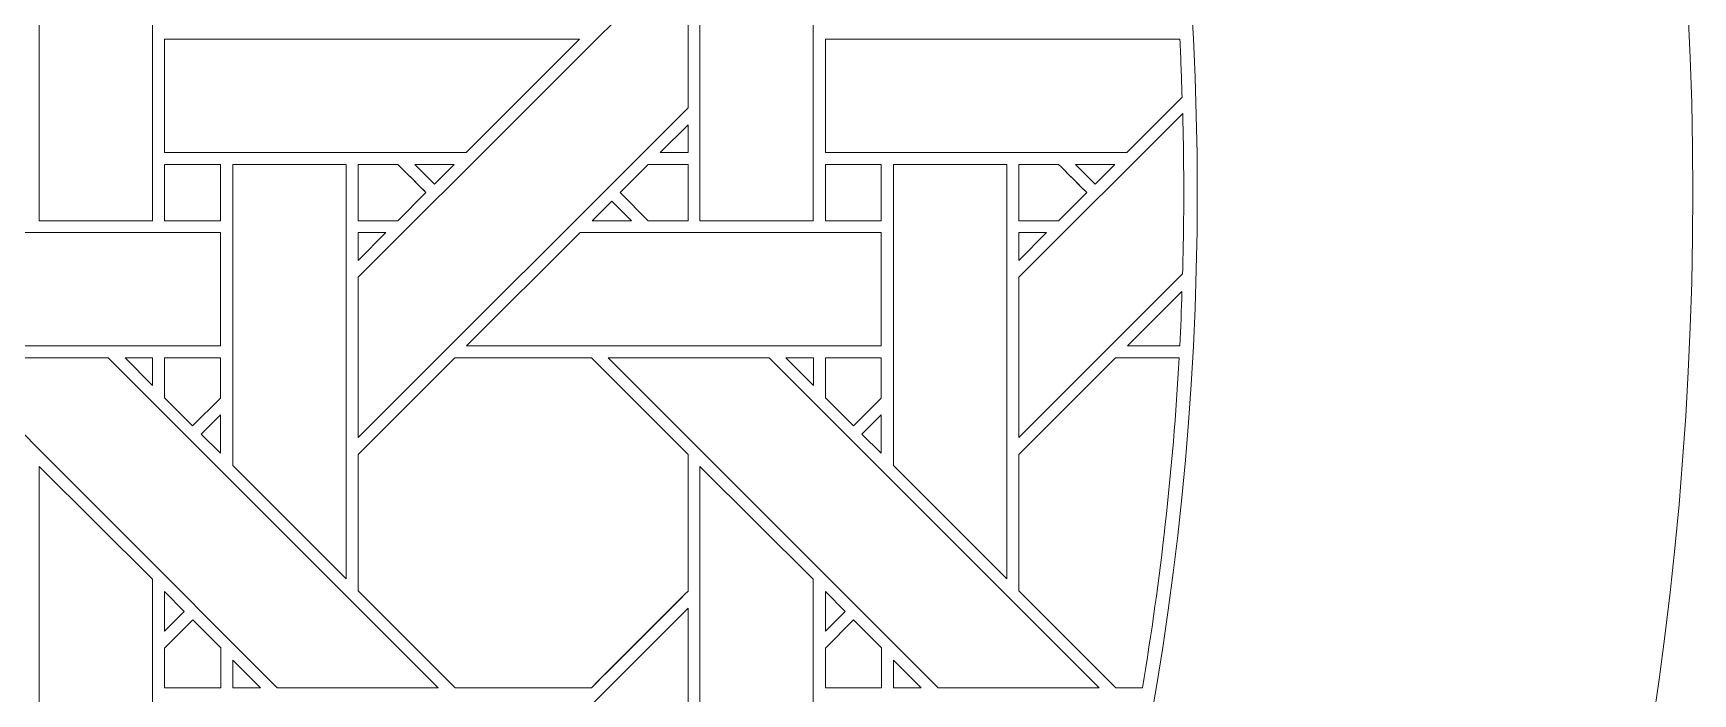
# Model space of a CAD drawing. Header units: inches. Extents: x 7.4 to 17.4, y 4.1 to 14.1.
# Drawn here: x 15 to 17.383, y 8.375 to 9.324 of the extents above; entities that cross this region are included whole.
import ezdxf

# ---------------------------------------------------------------- set-up
doc = ezdxf.new("R2010")
doc.units = ezdxf.units.IN
doc.header["$MEASUREMENT"] = 0
doc.layers.add('Design', color=7, linetype='Continuous', lineweight=0)

msp = doc.modelspace()

# ---------------------------------------------------------------- linework, layer by layer
at = {"layer": 'Design'}
for points, knots in [([(12.38285403781467, 14.09476386176223), (9.621430291069878, 14.09476386176223), (7.382854037814669, 11.85618760850694), (7.382854037814669, 9.094763861762152), (7.382854037814669, 6.33334011501736), (9.621430291069878, 4.094763861762152), (12.38285403781467, 4.094763861762152), (15.14427693684903, 4.094763861762152), (17.38285319010416, 6.33334011501736), (17.38285319010416, 9.094763861762152), (17.38285319010416, 11.85618760850694), (15.14427693684903, 14.09476386176223), (12.38285403781467, 14.09476386176223)], [0, 0, 0, 0, 1, 1, 1, 2, 2, 2, 3, 3, 3, 4, 4, 4, 4]), ([(12.38285397750082, 13.38327272752115), (10.01437593349432, 13.38327272752115), (8.094345111741818, 11.46324190576864), (8.094345111741818, 9.094763861762152), (8.094345111741818, 6.72628581775565), (10.01437593349432, 4.806254996003139), (12.38285397750082, 4.806254996003139), (14.75133129442459, 4.806254996003139), (16.67136211617708, 6.72628581775565), (16.67136211617708, 9.094763861762152), (16.67136211617708, 11.46324190576864), (14.75133129442459, 13.38327272752115), (12.38285397750082, 13.38327272752115)], [0, 0, 0, 0, 1, 1, 1, 2, 2, 2, 3, 3, 3, 4, 4, 4, 4]), ([(15.0086500379775, 9.05441708034939), (15.0086500379775, 9.05441708034939), (15.0086500379775, 9.650255839029947), (15.0086500379775, 9.650255839029947), (15.0086500379775, 9.650255839029947), (15.1714172363282, 9.488099839952257), (15.1714172363282, 9.488099839952257), (15.1714172363282, 9.488099839952257), (15.1714172363282, 9.05441708034939), (15.1714172363282, 9.05441708034939), (15.1714172363282, 9.05441708034939), (15.0086500379775, 9.05441708034939), (15.0086500379775, 9.05441708034939)], [0, 0, 0, 0, 1, 1, 1, 2, 2, 2, 3, 3, 3, 4, 4, 4, 4]), ([(15.9573805067275, 9.05441708034939), (15.9573805067275, 9.05441708034939), (15.9573805067275, 9.650255839029947), (15.9573805067275, 9.650255839029947), (15.9573805067275, 9.650255839029947), (16.1201477050782, 9.488099839952257), (16.1201477050782, 9.488099839952257), (16.1201477050782, 9.488099839952257), (16.1201477050782, 9.05441708034939), (16.1201477050782, 9.05441708034939), (16.1201477050782, 9.05441708034939), (15.9573805067275, 9.05441708034939), (15.9573805067275, 9.05441708034939)], [0, 0, 0, 0, 1, 1, 1, 2, 2, 2, 3, 3, 3, 4, 4, 4, 4]), ([(15.4665832519532, 8.74299791124132), (15.4665832519532, 8.74299791124132), (15.4665832519532, 8.973094516330294), (15.4665832519532, 8.973094516330294), (15.4665832519532, 8.973094516330294), (15.94025505913626, 9.446683247884113), (15.94025505913626, 9.446683247884113), (15.94025505913626, 9.446683247884113), (15.94025505913626, 9.21664089626736), (15.94025505913626, 9.21664089626736), (15.94025505913626, 9.21664089626736), (15.4665832519532, 8.74299791124132), (15.4665832519532, 8.74299791124132)], [0, 0, 0, 0, 1, 1, 1, 2, 2, 2, 3, 3, 3, 4, 4, 4, 4]), ([(15.18873426649305, 9.152463277180988), (15.18873426649305, 9.152463277180988), (15.18873426649305, 9.315163506401907), (15.18873426649305, 9.315163506401907), (15.18873426649305, 9.315163506401907), (15.78442891438804, 9.315163506401907), (15.78442891438804, 9.315163506401907), (15.78442891438804, 9.315163506401907), (15.62170240614151, 9.152463277180988), (15.62170240614151, 9.152463277180988), (15.62170240614151, 9.152463277180988), (15.18873426649305, 9.152463277180988), (15.18873426649305, 9.152463277180988)], [0, 0, 0, 0, 1, 1, 1, 2, 2, 2, 3, 3, 3, 4, 4, 4, 4]), ([(16.57043117947056, 9.152463277180988), (16.57043117947056, 9.152463277180988), (16.13746303982207, 9.152463277180988), (16.13746303982207, 9.152463277180988), (16.13746303982207, 9.152463277180988), (16.13746303982207, 9.315163506401907), (16.13746303982207, 9.315163506401907), (16.13746303982207, 9.315163506401907), (16.64639790852862, 9.315163506401907), (16.64639790852862, 9.315163506401907), (16.64781019422751, 9.287401835123697), (16.6487121582032, 9.259508768717447), (16.64959038628472, 9.231609768337673), (16.64959038628472, 9.231609768337673), (16.57043117947056, 9.152463277180988), (16.57043117947056, 9.152463277180988)], [0, 0, 0, 0, 1, 1, 1, 2, 2, 2, 3, 3, 3, 4, 4, 4, 5, 5, 5, 5]), ([(16.4153137207032, 8.742984347873264), (16.4153137207032, 8.742984347873264), (16.4153137207032, 8.973080952962238), (16.4153137207032, 8.973080952962238), (16.4153137207032, 8.973080952962238), (16.65047878689236, 9.208216349283854), (16.65047878689236, 9.208216349283854), (16.65146213107639, 9.17051527235243), (16.65199788411458, 9.132702297634548), (16.65199788411458, 9.094763861762152), (16.65199788411458, 9.055720859103731), (16.6513977050782, 9.01681942409939), (16.65035502115888, 8.978028191460503), (16.65035502115888, 8.978028191460503), (16.4153137207032, 8.742984347873264), (16.4153137207032, 8.742984347873264)], [0, 0, 0, 0, 1, 1, 1, 2, 2, 2, 3, 3, 3, 4, 4, 4, 5, 5, 5, 5]), ([(15.94025505913626, 9.192253112792969), (15.94025505913626, 9.192253112792969), (15.94025505913626, 9.152483622233072), (15.94025505913626, 9.152483622233072), (15.94025505913626, 9.152483622233072), (15.90047878689236, 9.152483622233072), (15.90047878689236, 9.152483622233072), (15.90047878689236, 9.152483622233072), (15.94025505913626, 9.192253112792969), (15.94025505913626, 9.192253112792969)], [0, 0, 0, 0, 1, 1, 1, 2, 2, 2, 3, 3, 3, 3]), ([(15.18874274359806, 9.135196261935763), (15.18874274359806, 9.135196261935763), (15.26899041069876, 9.135196261935763), (15.26899041069876, 9.135196261935763), (15.26899041069876, 9.135196261935763), (15.26899041069876, 9.054414537217882), (15.26899041069876, 9.054414537217882), (15.26899041069876, 9.054414537217882), (15.18874274359806, 9.054414537217882), (15.18874274359806, 9.054414537217882), (15.18874274359806, 9.054414537217882), (15.18874274359806, 9.135196261935763), (15.18874274359806, 9.135196261935763)], [0, 0, 0, 0, 1, 1, 1, 2, 2, 2, 3, 3, 3, 4, 4, 4, 4]), ([(15.18874274359806, 9.054414537217882), (15.18874274359806, 9.054414537217882), (15.18874274359806, 9.135196261935763), (15.18874274359806, 9.135196261935763), (15.18874274359806, 9.135196261935763), (15.26899041069876, 9.135196261935763), (15.26899041069876, 9.135196261935763), (15.26899041069876, 9.135196261935763), (15.26899041069876, 9.054414537217882), (15.26899041069876, 9.054414537217882), (15.26899041069876, 9.054414537217882), (15.18874274359806, 9.054414537217882), (15.18874274359806, 9.054414537217882)], [0, 0, 0, 0, 1, 1, 1, 2, 2, 2, 3, 3, 3, 4, 4, 4, 4]), ([(15.44943237304695, 8.540072123209635), (15.44943237304695, 8.540072123209635), (15.28651428222653, 8.7030029296875), (15.28651428222653, 8.7030029296875), (15.28651428222653, 8.7030029296875), (15.28651428222653, 9.13519541422526), (15.28651428222653, 9.13519541422526), (15.28651428222653, 9.13519541422526), (15.44943237304695, 9.13519541422526), (15.44943237304695, 9.13519541422526), (15.44943237304695, 9.13519541422526), (15.44943237304695, 8.540072123209635), (15.44943237304695, 8.540072123209635)], [0, 0, 0, 0, 1, 1, 1, 2, 2, 2, 3, 3, 3, 4, 4, 4, 4]), ([(15.52365790473098, 9.135196261935763), (15.52879842122403, 9.130084567599825), (15.55957709418402, 9.099271986219618), (15.56399875217014, 9.094847785101996), (15.56399875217014, 9.094847785101996), (15.52357313368055, 9.054421318901907), (15.52357313368055, 9.054421318901907), (15.52357313368055, 9.054421318901907), (15.46660020616319, 9.054421318901907), (15.46660020616319, 9.054421318901907), (15.46660020616319, 9.054421318901907), (15.46660020616319, 9.135196261935763), (15.46660020616319, 9.135196261935763), (15.46660020616319, 9.135196261935763), (15.52365790473098, 9.135196261935763), (15.52365790473098, 9.135196261935763)], [0, 0, 0, 0, 1, 1, 1, 2, 2, 2, 3, 3, 3, 4, 4, 4, 5, 5, 5, 5]), ([(15.46660020616319, 9.054421318901907), (15.46660020616319, 9.054421318901907), (15.46660020616319, 9.135196261935763), (15.46660020616319, 9.135196261935763), (15.46660020616319, 9.135196261935763), (15.52365790473098, 9.135196261935763), (15.52365790473098, 9.135196261935763), (15.52941555447056, 9.129479302300346), (15.56399875217014, 9.094847785101996), (15.56399875217014, 9.094847785101996), (15.56399875217014, 9.094847785101996), (15.52357313368055, 9.054421318901907), (15.52357313368055, 9.054421318901907), (15.52357313368055, 9.054421318901907), (15.46660020616319, 9.054421318901907), (15.46660020616319, 9.054421318901907)], [0, 0, 0, 0, 1, 1, 1, 2, 2, 2, 3, 3, 3, 4, 4, 4, 5, 5, 5, 5]), ([(15.54800245496959, 9.13519541422526), (15.54800245496959, 9.13519541422526), (15.60446845160598, 9.13519541422526), (15.60446845160598, 9.13519541422526), (15.60446845160598, 9.13519541422526), (15.57618204752612, 9.107009887695312), (15.57618204752612, 9.107009887695312), (15.57618204752612, 9.107009887695312), (15.54800245496959, 9.13519541422526), (15.54800245496959, 9.13519541422526)], [0, 0, 0, 0, 1, 1, 1, 2, 2, 2, 3, 3, 3, 3]), ([(15.88315836588541, 9.054414537217882), (15.88315836588541, 9.054414537217882), (15.8428039550782, 9.09479014078776), (15.8428039550782, 9.09479014078776), (15.8428039550782, 9.09479014078776), (15.88323296440972, 9.135216606987846), (15.88323296440972, 9.135216606987846), (15.88323296440972, 9.135216606987846), (15.94027370876736, 9.135216606987846), (15.94027370876736, 9.135216606987846), (15.94027370876736, 9.135216606987846), (15.94027370876736, 9.054414537217882), (15.94027370876736, 9.054414537217882), (15.94027370876736, 9.054414537217882), (15.88315836588541, 9.054414537217882), (15.88315836588541, 9.054414537217882)], [0, 0, 0, 0, 1, 1, 1, 2, 2, 2, 3, 3, 3, 4, 4, 4, 5, 5, 5, 5]), ([(15.8428039550782, 9.09479014078776), (15.8428039550782, 9.09479014078776), (15.88323296440972, 9.135216606987846), (15.88323296440972, 9.135216606987846), (15.88323296440972, 9.135216606987846), (15.94027370876736, 9.135216606987846), (15.94027370876736, 9.135216606987846), (15.94027370876736, 9.135216606987846), (15.94027370876736, 9.054414537217882), (15.94027370876736, 9.054414537217882), (15.94027370876736, 9.054414537217882), (15.88315836588541, 9.054414537217882), (15.88315836588541, 9.054414537217882), (15.88315836588541, 9.054414537217882), (15.8428039550782, 9.09479014078776), (15.8428039550782, 9.09479014078776)], [0, 0, 0, 0, 1, 1, 1, 2, 2, 2, 3, 3, 3, 4, 4, 4, 5, 5, 5, 5]), ([(16.13747829861111, 9.054407755533854), (16.13747829861111, 9.054407755533854), (16.13747829861111, 9.135196261935763), (16.13747829861111, 9.135196261935763), (16.13747829861111, 9.135196261935763), (16.21771918402778, 9.135196261935763), (16.21771918402778, 9.135196261935763), (16.21771918402778, 9.135196261935763), (16.21771918402778, 9.054407755533854), (16.21771918402778, 9.054407755533854), (16.21771918402778, 9.054407755533854), (16.13747829861111, 9.054407755533854), (16.13747829861111, 9.054407755533854)], [0, 0, 0, 0, 1, 1, 1, 2, 2, 2, 3, 3, 3, 4, 4, 4, 4]), ([(16.21771918402778, 9.054407755533854), (16.21771918402778, 9.054407755533854), (16.13747829861111, 9.054407755533854), (16.13747829861111, 9.054407755533854), (16.13747829861111, 9.054407755533854), (16.13747829861111, 9.135196261935763), (16.13747829861111, 9.135196261935763), (16.13747829861111, 9.135196261935763), (16.21771918402778, 9.135196261935763), (16.21771918402778, 9.135196261935763), (16.21771918402778, 9.135196261935763), (16.21771918402778, 9.054407755533854), (16.21771918402778, 9.054407755533854)], [0, 0, 0, 0, 1, 1, 1, 2, 2, 2, 3, 3, 3, 4, 4, 4, 4]), ([(16.23524305555555, 8.7030029296875), (16.23524305555555, 8.7030029296875), (16.23524305555555, 9.13519541422526), (16.23524305555555, 9.13519541422526), (16.23524305555555, 9.13519541422526), (16.39816114637584, 9.13519541422526), (16.39816114637584, 9.13519541422526), (16.39816114637584, 9.13519541422526), (16.39816114637584, 8.54008568657769), (16.39816114637584, 8.54008568657769), (16.39816114637584, 8.54008568657769), (16.23524305555555, 8.7030029296875), (16.23524305555555, 8.7030029296875)], [0, 0, 0, 0, 1, 1, 1, 2, 2, 2, 3, 3, 3, 4, 4, 4, 4]), ([(16.41533576117624, 9.054421318901907), (16.41533576117624, 9.054421318901907), (16.41533576117624, 9.135196261935763), (16.41533576117624, 9.135196261935763), (16.41533576117624, 9.135196261935763), (16.472395155165, 9.135196261935763), (16.472395155165, 9.135196261935763), (16.47753228081597, 9.130084567599825), (16.50831095377611, 9.099271986219618), (16.51273600260416, 9.094847785101996), (16.51273600260416, 9.094847785101996), (16.4723086886936, 9.054421318901907), (16.4723086886936, 9.054421318901907), (16.4723086886936, 9.054421318901907), (16.41533576117624, 9.054421318901907), (16.41533576117624, 9.054421318901907)], [0, 0, 0, 0, 1, 1, 1, 2, 2, 2, 3, 3, 3, 4, 4, 4, 5, 5, 5, 5]), ([(16.51273600260416, 9.094847785101996), (16.51273600260416, 9.094847785101996), (16.4723086886936, 9.054421318901907), (16.4723086886936, 9.054421318901907), (16.4723086886936, 9.054421318901907), (16.41533576117624, 9.054421318901907), (16.41533576117624, 9.054421318901907), (16.41533576117624, 9.054421318901907), (16.41533576117624, 9.135196261935763), (16.41533576117624, 9.135196261935763), (16.41533576117624, 9.135196261935763), (16.472395155165, 9.135196261935763), (16.472395155165, 9.135196261935763), (16.47813924153653, 9.129492865668402), (16.51273600260416, 9.094847785101996), (16.51273600260416, 9.094847785101996)], [0, 0, 0, 0, 1, 1, 1, 2, 2, 2, 3, 3, 3, 4, 4, 4, 5, 5, 5, 5]), ([(16.49673122829861, 9.13519541422526), (16.49673122829861, 9.13519541422526), (16.55319722493487, 9.13519541422526), (16.55319722493487, 9.13519541422526), (16.55319722493487, 9.13519541422526), (16.52490912543403, 9.107009887695312), (16.52490912543403, 9.107009887695312), (16.52490912543403, 9.107009887695312), (16.49673122829861, 9.13519541422526), (16.49673122829861, 9.13519541422526)], [0, 0, 0, 0, 1, 1, 1, 2, 2, 2, 3, 3, 3, 3]), ([(15.8306715223525, 9.08266364203559), (15.8306715223525, 9.08266364203559), (15.85890367296014, 9.05441708034939), (15.85890367296014, 9.05441708034939), (15.85890367296014, 9.05441708034939), (15.80241224500875, 9.05441708034939), (15.80241224500875, 9.05441708034939), (15.80241224500875, 9.05441708034939), (15.8306715223525, 9.08266364203559), (15.8306715223525, 9.08266364203559)], [0, 0, 0, 0, 1, 1, 1, 2, 2, 2, 3, 3, 3, 3]), ([(15.26898193359375, 9.037278917100695), (15.26898193359375, 9.037278917100695), (15.26898193359375, 8.87447018093533), (15.26898193359375, 8.87447018093533), (15.26898193359375, 8.87447018093533), (14.67369418674042, 8.87447018093533), (14.67369418674042, 8.87447018093533), (14.67369418674042, 8.87447018093533), (14.83654446072056, 9.037278917100695), (14.83654446072056, 9.037278917100695), (14.83654446072056, 9.037278917100695), (15.26898193359375, 9.037278917100695), (15.26898193359375, 9.037278917100695)], [0, 0, 0, 0, 1, 1, 1, 2, 2, 2, 3, 3, 3, 4, 4, 4, 4]), ([(15.50641547309028, 9.037278917100695), (15.50641547309028, 9.037278917100695), (15.4665832519532, 8.9974611070421), (15.4665832519532, 8.9974611070421), (15.4665832519532, 8.9974611070421), (15.4665832519532, 9.037278917100695), (15.4665832519532, 9.037278917100695), (15.4665832519532, 9.037278917100695), (15.50641547309028, 9.037278917100695), (15.50641547309028, 9.037278917100695)], [0, 0, 0, 0, 1, 1, 1, 2, 2, 2, 3, 3, 3, 3]), ([(16.21769714355471, 9.037278917100695), (16.21769714355471, 9.037278917100695), (16.21769714355471, 8.87447018093533), (16.21769714355471, 8.87447018093533), (16.21769714355471, 8.87447018093533), (15.62242296006944, 8.87447018093533), (15.62242296006944, 8.87447018093533), (15.62242296006944, 8.87447018093533), (15.78527323404945, 9.037278917100695), (15.78527323404945, 9.037278917100695), (15.78527323404945, 9.037278917100695), (16.21769714355471, 9.037278917100695), (16.21769714355471, 9.037278917100695)], [0, 0, 0, 0, 1, 1, 1, 2, 2, 2, 3, 3, 3, 4, 4, 4, 4]), ([(16.45514424641929, 9.037278917100695), (16.45514424641929, 9.037278917100695), (16.4153137207032, 8.9974611070421), (16.4153137207032, 8.9974611070421), (16.4153137207032, 8.9974611070421), (16.4153137207032, 9.037278917100695), (16.4153137207032, 9.037278917100695), (16.4153137207032, 9.037278917100695), (16.45514424641929, 9.037278917100695), (16.45514424641929, 9.037278917100695)], [0, 0, 0, 0, 1, 1, 1, 2, 2, 2, 3, 3, 3, 3]), ([(16.57113986545139, 8.87447018093533), (16.57113986545139, 8.87447018093533), (16.64939202202693, 8.952703687879774), (16.64939202202693, 8.952703687879774), (16.64853752983943, 8.926589118109808), (16.64772542317708, 8.900463528103298), (16.64640469021265, 8.87447018093533), (16.64640469021265, 8.87447018093533), (16.57113986545139, 8.87447018093533), (16.57113986545139, 8.87447018093533)], [0, 0, 0, 0, 1, 1, 1, 2, 2, 2, 3, 3, 3, 3]), ([(15.35054863823792, 8.383688184950087), (15.35054863823792, 8.383688184950087), (14.87700059678819, 8.857331169976128), (14.87700059678819, 8.857331169976128), (14.87700059678819, 8.857331169976128), (15.10794236924916, 8.857331169976128), (15.10794236924916, 8.857331169976128), (15.10794236924916, 8.857331169976128), (15.58158535427515, 8.383688184950087), (15.58158535427515, 8.383688184950087), (15.58158535427515, 8.383688184950087), (15.35054863823792, 8.383688184950087), (15.35054863823792, 8.383688184950087)], [0, 0, 0, 0, 1, 1, 1, 2, 2, 2, 3, 3, 3, 4, 4, 4, 4]), ([(15.17151387532554, 8.857331169976128), (15.17151387532554, 8.857331169976128), (15.17151387532554, 8.817500644259983), (15.17151387532554, 8.817500644259983), (15.17151387532554, 8.817500644259983), (15.132063123915, 8.857331169976128), (15.132063123915, 8.857331169976128), (15.132063123915, 8.857331169976128), (15.17151387532554, 8.857331169976128), (15.17151387532554, 8.857331169976128)], [0, 0, 0, 0, 1, 1, 1, 2, 2, 2, 3, 3, 3, 3]), ([(15.26899041069876, 8.857332865397135), (15.26899041069876, 8.857332865397135), (15.26899041069876, 8.799736870659721), (15.26899041069876, 8.799736870659721), (15.26899041069876, 8.799736870659721), (15.22905307345917, 8.759786817762587), (15.22905307345917, 8.759786817762587), (15.22905307345917, 8.759786817762587), (15.18872918023001, 8.800128512912327), (15.18872918023001, 8.800128512912327), (15.18872918023001, 8.800128512912327), (15.18872918023001, 8.857332865397135), (15.18872918023001, 8.857332865397135), (15.18872918023001, 8.857332865397135), (15.26899041069876, 8.857332865397135), (15.26899041069876, 8.857332865397135)], [0, 0, 0, 0, 1, 1, 1, 2, 2, 2, 3, 3, 3, 4, 4, 4, 5, 5, 5, 5]), ([(15.22905307345917, 8.759786817762587), (15.22905307345917, 8.759786817762587), (15.18872918023001, 8.800128512912327), (15.18872918023001, 8.800128512912327), (15.18872918023001, 8.800128512912327), (15.18872918023001, 8.857332865397135), (15.18872918023001, 8.857332865397135), (15.18872918023001, 8.857332865397135), (15.26899041069876, 8.857332865397135), (15.26899041069876, 8.857332865397135), (15.26899041069876, 8.857332865397135), (15.26899041069876, 8.799736870659721), (15.26899041069876, 8.799736870659721), (15.26899041069876, 8.799736870659721), (15.22905307345917, 8.759786817762587), (15.22905307345917, 8.759786817762587)], [0, 0, 0, 0, 1, 1, 1, 2, 2, 2, 3, 3, 3, 4, 4, 4, 5, 5, 5, 5]), ([(15.60530598958333, 8.857318454318577), (15.60530598958333, 8.857318454318577), (15.80151028103306, 8.857318454318577), (15.80151028103306, 8.857318454318577), (15.80151028103306, 8.857318454318577), (15.9402601453993, 8.71860165066189), (15.9402601453993, 8.71860165066189), (15.9402601453993, 8.71860165066189), (15.9402601453993, 8.52238040500217), (15.9402601453993, 8.52238040500217), (15.92246161566848, 8.504445393880207), (15.81053331163194, 8.392704433865015), (15.80155097113722, 8.383693271213108), (15.80155097113722, 8.383693271213108), (15.60583835177959, 8.383693271213108), (15.60583835177959, 8.383693271213108), (15.60583835177959, 8.383693271213108), (15.46660020616319, 8.52293480767144), (15.46660020616319, 8.52293480767144), (15.46660020616319, 8.52293480767144), (15.46660020616319, 8.71860165066189), (15.46660020616319, 8.71860165066189), (15.46660020616319, 8.71860165066189), (15.60530598958333, 8.857318454318577), (15.60530598958333, 8.857318454318577)], [0, 0, 0, 0, 1, 1, 1, 2, 2, 2, 3, 3, 3, 4, 4, 4, 5, 5, 5, 6, 6, 6, 7, 7, 7, 8, 8, 8, 8]), ([(15.9402601453993, 8.52238040500217), (15.92208862304695, 8.504071553548174), (15.81024848090278, 8.392406039767796), (15.80155097113722, 8.383693271213108), (15.80155097113722, 8.383693271213108), (15.60583835177959, 8.383693271213108), (15.60583835177959, 8.383693271213108), (15.60583835177959, 8.383693271213108), (15.46660020616319, 8.52293480767144), (15.46660020616319, 8.52293480767144), (15.46660020616319, 8.52293480767144), (15.46660020616319, 8.71860165066189), (15.46660020616319, 8.71860165066189), (15.46660020616319, 8.71860165066189), (15.60530598958333, 8.857318454318577), (15.60530598958333, 8.857318454318577), (15.60530598958333, 8.857318454318577), (15.80151028103306, 8.857318454318577), (15.80151028103306, 8.857318454318577), (15.80151028103306, 8.857318454318577), (15.9402601453993, 8.71860165066189), (15.9402601453993, 8.71860165066189), (15.9402601453993, 8.71860165066189), (15.9402601453993, 8.52238040500217), (15.9402601453993, 8.52238040500217)], [0, 0, 0, 0, 1, 1, 1, 2, 2, 2, 3, 3, 3, 4, 4, 4, 5, 5, 5, 6, 6, 6, 7, 7, 7, 8, 8, 8, 8]), ([(16.53031412760416, 8.383688184950087), (16.53031412760416, 8.383688184950087), (16.29927910698792, 8.383688184950087), (16.29927910698792, 8.383688184950087), (16.29927910698792, 8.383688184950087), (15.82573106553819, 8.857331169976128), (15.82573106553819, 8.857331169976128), (15.82573106553819, 8.857331169976128), (16.0566711425782, 8.857331169976128), (16.0566711425782, 8.857331169976128), (16.0566711425782, 8.857331169976128), (16.53031412760416, 8.383688184950087), (16.53031412760416, 8.383688184950087)], [0, 0, 0, 0, 1, 1, 1, 2, 2, 2, 3, 3, 3, 4, 4, 4, 4]), ([(16.08078002929695, 8.857331169976128), (16.08078002929695, 8.857331169976128), (16.12022908528653, 8.857331169976128), (16.12022908528653, 8.857331169976128), (16.12022908528653, 8.857331169976128), (16.12022908528653, 8.817500644259983), (16.12022908528653, 8.817500644259983), (16.12022908528653, 8.817500644259983), (16.08078002929695, 8.857331169976128), (16.08078002929695, 8.857331169976128)], [0, 0, 0, 0, 1, 1, 1, 2, 2, 2, 3, 3, 3, 3]), ([(16.13745795355903, 8.800128512912327), (16.13745795355903, 8.800128512912327), (16.13745795355903, 8.857332865397135), (16.13745795355903, 8.857332865397135), (16.13745795355903, 8.857332865397135), (16.21771918402778, 8.857332865397135), (16.21771918402778, 8.857332865397135), (16.21771918402778, 8.857332865397135), (16.21771918402778, 8.799736870659721), (16.21771918402778, 8.799736870659721), (16.21771918402778, 8.799736870659721), (16.1777903238932, 8.759786817762587), (16.1777903238932, 8.759786817762587), (16.1777903238932, 8.759786817762587), (16.13745795355903, 8.800128512912327), (16.13745795355903, 8.800128512912327)], [0, 0, 0, 0, 1, 1, 1, 2, 2, 2, 3, 3, 3, 4, 4, 4, 5, 5, 5, 5]), ([(16.1777903238932, 8.759786817762587), (16.1777903238932, 8.759786817762587), (16.13745795355903, 8.800128512912327), (16.13745795355903, 8.800128512912327), (16.13745795355903, 8.800128512912327), (16.13745795355903, 8.857332865397135), (16.13745795355903, 8.857332865397135), (16.13745795355903, 8.857332865397135), (16.21771918402778, 8.857332865397135), (16.21771918402778, 8.857332865397135), (16.21771918402778, 8.857332865397135), (16.21771918402778, 8.799736870659721), (16.21771918402778, 8.799736870659721), (16.21771918402778, 8.799736870659721), (16.1777903238932, 8.759786817762587), (16.1777903238932, 8.759786817762587)], [0, 0, 0, 0, 1, 1, 1, 2, 2, 2, 3, 3, 3, 4, 4, 4, 5, 5, 5, 5]), ([(16.55457560221362, 8.383693271213108), (16.55457560221362, 8.383693271213108), (16.41533576117624, 8.52293480767144), (16.41533576117624, 8.52293480767144), (16.41533576117624, 8.52293480767144), (16.41533576117624, 8.71860165066189), (16.41533576117624, 8.71860165066189), (16.41533576117624, 8.71860165066189), (16.55403306749139, 8.857318454318577), (16.55403306749139, 8.857318454318577), (16.55403306749139, 8.857318454318577), (16.64531792534722, 8.857318454318577), (16.64531792534722, 8.857318454318577), (16.63652208116319, 8.696905348036024), (16.61874050564236, 8.538907368977863), (16.59271409776473, 8.383693271213108), (16.59271409776473, 8.383693271213108), (16.55457560221362, 8.383693271213108), (16.55457560221362, 8.383693271213108)], [0, 0, 0, 0, 1, 1, 1, 2, 2, 2, 3, 3, 3, 4, 4, 4, 5, 5, 5, 6, 6, 6, 6]), ([(16.55457560221362, 8.383693271213108), (16.55457560221362, 8.383693271213108), (16.41533576117624, 8.52293480767144), (16.41533576117624, 8.52293480767144), (16.41533576117624, 8.52293480767144), (16.41533576117624, 8.71860165066189), (16.41533576117624, 8.71860165066189), (16.41533576117624, 8.71860165066189), (16.55403306749139, 8.857318454318577), (16.55403306749139, 8.857318454318577), (16.55403306749139, 8.857318454318577), (16.64531792534722, 8.857318454318577), (16.64531792534722, 8.857318454318577), (16.63652208116319, 8.696905348036024), (16.61874050564236, 8.538907368977863), (16.59271409776473, 8.383693271213108), (16.59271409776473, 8.383693271213108), (16.55457560221362, 8.383693271213108), (16.55457560221362, 8.383693271213108)], [0, 0, 0, 0, 1, 1, 1, 2, 2, 2, 3, 3, 3, 4, 4, 4, 5, 5, 5, 6, 6, 6, 6]), ([(15.26898193359375, 8.775505065917969), (15.26898193359375, 8.775505065917969), (15.26898193359375, 8.720332675509983), (15.26898193359375, 8.720332675509983), (15.26898193359375, 8.720332675509983), (15.2412109375, 8.747721354166666), (15.2412109375, 8.747721354166666), (15.2412109375, 8.747721354166666), (15.26898193359375, 8.775505065917969), (15.26898193359375, 8.775505065917969)], [0, 0, 0, 0, 1, 1, 1, 2, 2, 2, 3, 3, 3, 3]), ([(16.21769714355471, 8.775491502549913), (16.21769714355471, 8.775491502549913), (16.21769714355471, 8.720332675509983), (16.21769714355471, 8.720332675509983), (16.21769714355471, 8.720332675509983), (16.18992784288194, 8.747721354166666), (16.18992784288194, 8.747721354166666), (16.18992784288194, 8.747721354166666), (16.21769714355471, 8.775491502549913), (16.21769714355471, 8.775491502549913)], [0, 0, 0, 0, 1, 1, 1, 2, 2, 2, 3, 3, 3, 3]), ([(15.0086500379775, 8.105688307020399), (15.0086500379775, 8.105688307020399), (15.0086500379775, 8.701532999674479), (15.0086500379775, 8.701532999674479), (15.0086500379775, 8.701532999674479), (15.1714172363282, 8.539377848307291), (15.1714172363282, 8.539377848307291), (15.1714172363282, 8.539377848307291), (15.1714172363282, 8.105688307020399), (15.1714172363282, 8.105688307020399), (15.1714172363282, 8.105688307020399), (15.0086500379775, 8.105688307020399), (15.0086500379775, 8.105688307020399)], [0, 0, 0, 0, 1, 1, 1, 2, 2, 2, 3, 3, 3, 4, 4, 4, 4]), ([(15.9573805067275, 8.105688307020399), (15.9573805067275, 8.105688307020399), (15.9573805067275, 8.701532999674479), (15.9573805067275, 8.701532999674479), (15.9573805067275, 8.701532999674479), (16.1201477050782, 8.539377848307291), (16.1201477050782, 8.539377848307291), (16.1201477050782, 8.539377848307291), (16.1201477050782, 8.105688307020399), (16.1201477050782, 8.105688307020399), (16.1201477050782, 8.105688307020399), (15.9573805067275, 8.105688307020399), (15.9573805067275, 8.105688307020399)], [0, 0, 0, 0, 1, 1, 1, 2, 2, 2, 3, 3, 3, 4, 4, 4, 4]), ([(15.18873426649305, 8.465120103624132), (15.18873426649305, 8.465120103624132), (15.18873426649305, 8.52188534206814), (15.18873426649305, 8.52188534206814), (15.18873426649305, 8.52188534206814), (15.21691216362847, 8.493312411838108), (15.21691216362847, 8.493312411838108), (15.21691216362847, 8.493312411838108), (15.18873426649305, 8.465120103624132), (15.18873426649305, 8.465120103624132)], [0, 0, 0, 0, 1, 1, 1, 2, 2, 2, 3, 3, 3, 3]), ([(16.13744947645401, 8.465120103624132), (16.13744947645401, 8.465120103624132), (16.13744947645401, 8.52188534206814), (16.13744947645401, 8.52188534206814), (16.13744947645401, 8.52188534206814), (16.16564263237847, 8.49329884847005), (16.16564263237847, 8.49329884847005), (16.16564263237847, 8.49329884847005), (16.13744947645401, 8.465120103624132), (16.13744947645401, 8.465120103624132)], [0, 0, 0, 0, 1, 1, 1, 2, 2, 2, 3, 3, 3, 3]), ([(15.4665832519532, 7.794268290201822), (15.4665832519532, 7.794268290201822), (15.4665832519532, 8.0243657430013), (15.4665832519532, 8.0243657430013), (15.4665832519532, 8.0243657430013), (15.94025505913626, 8.497953626844618), (15.94025505913626, 8.497953626844618), (15.94025505913626, 8.497953626844618), (15.94025505913626, 8.267911275227863), (15.94025505913626, 8.267911275227863), (15.94025505913626, 8.267911275227863), (15.4665832519532, 7.794268290201822), (15.4665832519532, 7.794268290201822)], [0, 0, 0, 0, 1, 1, 1, 2, 2, 2, 3, 3, 3, 4, 4, 4, 4]), ([(15.18874274359806, 8.383448282877604), (15.18874274359806, 8.383448282877604), (15.18874274359806, 8.440740797254774), (15.18874274359806, 8.440740797254774), (15.18874274359806, 8.440740797254774), (15.22906663682723, 8.481072319878471), (15.22906663682723, 8.481072319878471), (15.22906663682723, 8.481072319878471), (15.26939731174042, 8.440744188096788), (15.26939731174042, 8.440744188096788), (15.26939731174042, 8.440744188096788), (15.26939731174042, 8.383448282877604), (15.26939731174042, 8.383448282877604), (15.26939731174042, 8.383448282877604), (15.18874274359806, 8.383448282877604), (15.18874274359806, 8.383448282877604)], [0, 0, 0, 0, 1, 1, 1, 2, 2, 2, 3, 3, 3, 4, 4, 4, 5, 5, 5, 5]), ([(15.22906663682723, 8.481072319878471), (15.22906663682723, 8.481072319878471), (15.26939731174042, 8.440744188096788), (15.26939731174042, 8.440744188096788), (15.26939731174042, 8.440744188096788), (15.26939731174042, 8.383448282877604), (15.26939731174042, 8.383448282877604), (15.26939731174042, 8.383448282877604), (15.18874274359806, 8.383448282877604), (15.18874274359806, 8.383448282877604), (15.18874274359806, 8.383448282877604), (15.18874274359806, 8.440740797254774), (15.18874274359806, 8.440740797254774), (15.18874274359806, 8.440740797254774), (15.22906663682723, 8.481072319878471), (15.22906663682723, 8.481072319878471)], [0, 0, 0, 0, 1, 1, 1, 2, 2, 2, 3, 3, 3, 4, 4, 4, 5, 5, 5, 5]), ([(16.13747829861111, 8.383448282877604), (16.13747829861111, 8.383448282877604), (16.13747829861111, 8.440740797254774), (16.13747829861111, 8.440740797254774), (16.13747829861111, 8.440740797254774), (16.17780388726126, 8.481072319878471), (16.17780388726126, 8.481072319878471), (16.17780388726126, 8.481072319878471), (16.21813456217445, 8.440744188096788), (16.21813456217445, 8.440744188096788), (16.21813456217445, 8.440744188096788), (16.21813456217445, 8.383448282877604), (16.21813456217445, 8.383448282877604), (16.21813456217445, 8.383448282877604), (16.13747829861111, 8.383448282877604), (16.13747829861111, 8.383448282877604)], [0, 0, 0, 0, 1, 1, 1, 2, 2, 2, 3, 3, 3, 4, 4, 4, 5, 5, 5, 5]), ([(16.17780388726126, 8.481072319878471), (16.17780388726126, 8.481072319878471), (16.21813456217445, 8.440744188096788), (16.21813456217445, 8.440744188096788), (16.21813456217445, 8.440744188096788), (16.21813456217445, 8.383448282877604), (16.21813456217445, 8.383448282877604), (16.21813456217445, 8.383448282877604), (16.13747829861111, 8.383448282877604), (16.13747829861111, 8.383448282877604), (16.13747829861111, 8.383448282877604), (16.13747829861111, 8.440740797254774), (16.13747829861111, 8.440740797254774), (16.13747829861111, 8.440740797254774), (16.17780388726126, 8.481072319878471), (16.17780388726126, 8.481072319878471)], [0, 0, 0, 0, 1, 1, 1, 2, 2, 2, 3, 3, 3, 4, 4, 4, 5, 5, 5, 5]), ([(15.28663804796014, 8.383674621582031), (15.28663804796014, 8.383674621582031), (15.28663804796014, 8.423465304904514), (15.28663804796014, 8.423465304904514), (15.28663804796014, 8.423465304904514), (15.32635837131084, 8.383674621582031), (15.32635837131084, 8.383674621582031), (15.32635837131084, 8.383674621582031), (15.28663804796014, 8.383674621582031), (15.28663804796014, 8.383674621582031)], [0, 0, 0, 0, 1, 1, 1, 2, 2, 2, 3, 3, 3, 3]), ([(16.23536512586805, 8.383674621582031), (16.23536512586805, 8.383674621582031), (16.23536512586805, 8.423465304904514), (16.23536512586805, 8.423465304904514), (16.23536512586805, 8.423465304904514), (16.27508884006084, 8.383674621582031), (16.27508884006084, 8.383674621582031), (16.27508884006084, 8.383674621582031), (16.23536512586805, 8.383674621582031), (16.23536512586805, 8.383674621582031)], [0, 0, 0, 0, 1, 1, 1, 2, 2, 2, 3, 3, 3, 3])]:
    msp.add_open_spline(points, degree=3, knots=knots, dxfattribs=at)

doc.saveas('drawing.dxf')
